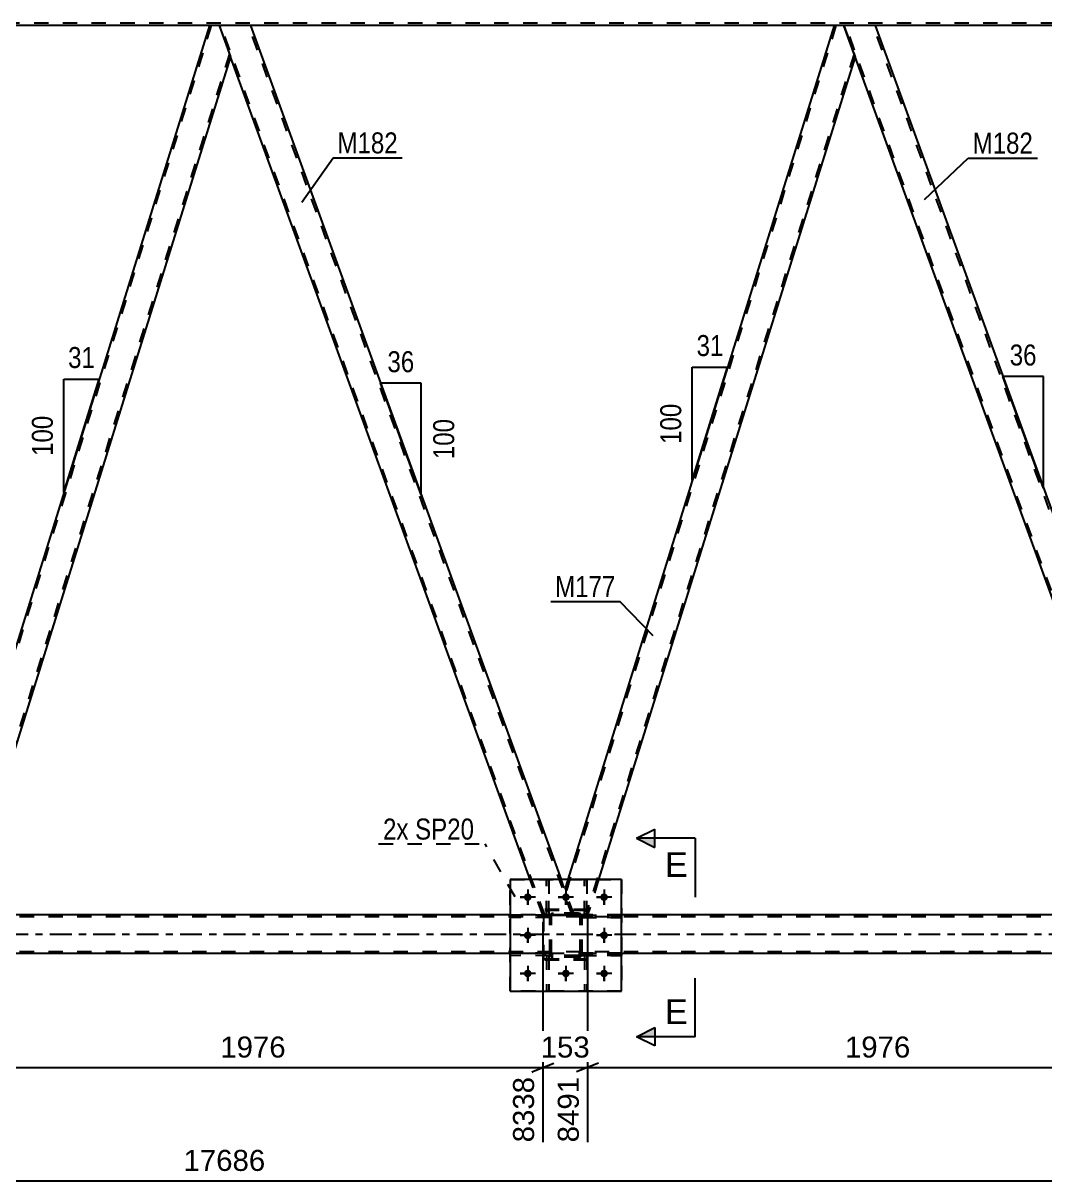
# Model space of a CAD drawing. Header units: millimetres. Extents: x 0 to 841, y 0 to 594.
# Drawn here: x 369.6 to 508.8, y 267.1 to 424.9 of the extents above; entities that cross this region are included whole.
import ezdxf

# ---------------------------------------------------------------- set-up
doc = ezdxf.new("R2010")
doc.units = ezdxf.units.MM
doc.linetypes.add('DXK_LINE_DOT2', pattern=[3.9198, 1.9599, -1.9599])
doc.linetypes.add('DXK_LINE_DOT3', pattern=[5.9187, 2.979, -0.9799, 0.9799, -0.9799])
doc.styles.add('Arial', font='arial.ttf', dxfattribs={"height": 0.2})
doc.styles.add('Arial Narrow', font='ARIALN.TTF', dxfattribs={"height": 0.2})

# ---------------------------------------------------------------- blocks, each defined once
blk = doc.blocks.new('Bolt-317311686-2477 - 2401')
at = {"linetype": 'Continuous'}
for points in [[(438.89, 305.8, -1), (437.85, 305.8, -1)], [(444.09, 305.8, -1), (443.05, 305.8, -1)], [(449.29, 305.8, -1), (448.25, 305.8, -1)], [(438.89, 300.6, -1), (437.85, 300.6, -1)], [(449.29, 300.6, -1), (448.25, 300.6, -1)], [(438.89, 295.4, -1), (437.85, 295.4, -1)], [(444.09, 295.4, -1), (443.05, 295.4, -1)], [(449.29, 295.4, -1), (448.25, 295.4, -1)]]:
    blk.add_hatch(color=1, dxfattribs=at).paths.add_polyline_path(points)
at = {"color": 1, "linetype": 'Continuous'}
for p, q in [((438.37, 306.84), (438.37, 304.76)), ((443.57, 306.84), (443.57, 304.76)), ((448.77, 306.84), (448.77, 304.76)), ((439.41, 305.8), (437.33, 305.8)), ((444.61, 305.8), (442.53, 305.8)), ((449.81, 305.8), (447.73, 305.8)), ((438.37, 301.64), (438.37, 299.56)), ((448.77, 301.64), (448.77, 299.56)), ((439.41, 300.6), (437.33, 300.6)), ((449.81, 300.6), (447.73, 300.6)), ((439.41, 295.4), (437.33, 295.4)), ((438.37, 296.44), (438.37, 294.36)), ((444.61, 295.4), (442.53, 295.4)), ((443.57, 296.44), (443.57, 294.36)), ((449.81, 295.4), (447.73, 295.4)), ((448.77, 296.44), (448.77, 294.36))]:
    blk.add_line(p, q, dxfattribs=at)
blk = doc.blocks.new('Part-317311686-2515 - 2401')
at = {"color": 7, "linetype": 'DXK_LINE_DOT2'}
for p, q in [((719.95, 303.14), (106.9, 303.14)), ((451.17, 303.38), (435.97, 303.38)), ((719.95, 298.34), (106.9, 298.34)), ((451.17, 298.1), (435.97, 298.1))]:
    blk.add_line(p, q, dxfattribs=at)
at = {"color": 2, "linetype": 'Continuous'}
for p, q in [((435.97, 303.38), (280.9, 303.38)), ((606.24, 303.38), (451.17, 303.38)), ((435.97, 298.1), (280.9, 298.1)), ((606.24, 298.1), (451.17, 298.1))]:
    blk.add_line(p, q, dxfattribs=at)
at = {"color": 7, "linetype": 'DXK_LINE_DOT3'}
blk.add_line((106.9, 300.74), (719.95, 300.74), dxfattribs=at)
blk = doc.blocks.new('Part-317311686-2520 - 2401')
at = {"color": 7, "linetype": 'DXK_LINE_DOT2'}
for p, q in [((710.15, 424.92), (74.08, 424.92)), ((400.57, 424.6), (394.99, 424.6)), ((485.7, 424.6), (480.13, 424.6))]:
    blk.add_line(p, q, dxfattribs=at)
at = {"color": 2, "linetype": 'Continuous'}
for p, q in [((394.99, 424.6), (315.43, 424.6)), ((480.13, 424.6), (400.57, 424.6)), ((565.26, 424.6), (485.7, 424.6))]:
    blk.add_line(p, q, dxfattribs=at)
blk = doc.blocks.new('Part-317311686-2768 - 2401')
at = {"color": 7, "linetype": 'DXK_LINE_DOT2'}
for p, q in [((446.57, 304.14), (440.57, 304.14)), ((440.57, 297.34), (440.57, 304.14)), ((446.57, 297.34), (446.57, 304.14)), ((446.57, 297.34), (440.57, 297.34))]:
    blk.add_line(p, q, dxfattribs=at)
blk = doc.blocks.new('Bolt-317311686-2478 - 2401')
at = {"color": 1, "linetype": 'Continuous'}
for p, q in [((438.37, 306.84), (438.37, 306.15)), ((443.57, 306.84), (443.57, 306.15)), ((448.77, 306.84), (448.77, 306.15)), ((437.33, 305.8), (438.02, 305.8)), ((438.37, 304.76), (438.37, 305.45)), ((439.41, 305.8), (438.72, 305.8)), ((442.53, 305.8), (443.22, 305.8)), ((443.57, 304.76), (443.57, 305.45)), ((444.61, 305.8), (443.92, 305.8)), ((447.73, 305.8), (448.42, 305.8)), ((448.77, 304.76), (448.77, 305.45)), ((449.81, 305.8), (449.12, 305.8)), ((438.37, 301.64), (438.37, 300.95)), ((448.77, 301.64), (448.77, 300.95)), ((437.33, 300.6), (438.02, 300.6)), ((438.37, 299.56), (438.37, 300.25)), ((439.41, 300.6), (438.72, 300.6)), ((447.73, 300.6), (448.42, 300.6)), ((448.77, 299.56), (448.77, 300.25)), ((449.81, 300.6), (449.12, 300.6)), ((437.33, 295.4), (438.02, 295.4)), ((438.37, 296.44), (438.37, 295.75)), ((439.41, 295.4), (438.72, 295.4)), ((442.53, 295.4), (443.22, 295.4)), ((443.57, 296.44), (443.57, 295.75)), ((444.61, 295.4), (443.92, 295.4)), ((447.73, 295.4), (448.42, 295.4)), ((448.77, 296.44), (448.77, 295.75)), ((449.81, 295.4), (449.12, 295.4)), ((438.37, 294.36), (438.37, 295.05)), ((443.57, 294.36), (443.57, 295.05)), ((448.77, 294.36), (448.77, 295.05))]:
    blk.add_line(p, q, dxfattribs=at)
blk = doc.blocks.new('Part-317311686-2844 - 2401')
at = {"color": 7, "linetype": 'DXK_LINE_DOT2'}
for p, q in [((480.38, 424.6), (443.56, 306.48)), ((482.85, 420.73), (446.28, 303.38)), ((443.84, 308.2), (443.42, 306.85)), ((448.03, 308.2), (446.53, 303.38)), ((444.69, 303.38), (443.42, 306.85)), ((446.53, 303.38), (444.69, 303.38))]:
    blk.add_line(p, q, dxfattribs=at)
at = {"color": 2, "linetype": 'Continuous'}
for p, q in [((480.13, 424.6), (443.84, 308.2)), ((481.44, 424.6), (480.13, 424.6)), ((482.99, 420.35), (481.44, 424.6)), ((482.99, 420.35), (448.03, 308.2))]:
    blk.add_line(p, q, dxfattribs=at)
blk = doc.blocks.new('Part-317311686-2744 - 2401')
at = {"color": 2, "linetype": 'Continuous'}
for p, q in [((451.17, 308.2), (435.97, 308.2)), ((435.97, 308.2), (435.97, 293)), ((451.17, 293), (451.17, 308.2)), ((435.97, 293), (451.17, 293))]:
    blk.add_line(p, q, dxfattribs=at)
blk = doc.blocks.new('Part-317311686-2749 - 2401')
at = {"color": 7, "linetype": 'DXK_LINE_DOT2'}
for p, q in [((435.97, 293), (435.97, 308.2)), ((435.97, 308.2), (451.17, 308.2)), ((451.17, 308.2), (451.17, 293)), ((451.17, 293), (435.97, 293))]:
    blk.add_line(p, q, dxfattribs=at)
blk = doc.blocks.new('Part-317311686-2750 - 2401')
at = {"color": 7, "linetype": 'DXK_LINE_DOT2'}
for p, q in [((445.77, 303.04), (445.77, 303.36)), ((445.77, 303.36), (451.17, 303.36)), ((451.17, 303.04), (445.77, 303.04)), ((446.37, 303.04), (446.37, 303.36)), ((451.17, 303.36), (451.17, 303.04))]:
    blk.add_line(p, q, dxfattribs=at)
blk = doc.blocks.new('Part-317311686-2751 - 2401')
at = {"color": 7, "linetype": 'DXK_LINE_DOT2'}
for p, q in [((445.77, 297.84), (445.77, 298.16)), ((445.77, 298.16), (451.17, 298.16)), ((451.17, 297.84), (445.77, 297.84)), ((446.37, 297.84), (446.37, 298.16)), ((451.17, 298.16), (451.17, 297.84))]:
    blk.add_line(p, q, dxfattribs=at)
blk = doc.blocks.new('Part-317311686-2752 - 2401')
at = {"color": 7, "linetype": 'DXK_LINE_DOT2'}
for p, q in [((441.37, 303.36), (435.97, 303.36)), ((435.97, 303.04), (435.97, 303.36)), ((441.37, 303.04), (435.97, 303.04)), ((440.77, 303.04), (440.77, 303.36)), ((441.37, 303.36), (441.37, 303.04))]:
    blk.add_line(p, q, dxfattribs=at)
blk = doc.blocks.new('Part-317311686-2753 - 2401')
at = {"color": 7, "linetype": 'DXK_LINE_DOT2'}
for p, q in [((441.37, 298.16), (435.97, 298.16)), ((435.97, 297.84), (435.97, 298.16)), ((441.37, 297.84), (435.97, 297.84)), ((440.77, 297.84), (440.77, 298.16)), ((441.37, 298.16), (441.37, 297.84))]:
    blk.add_line(p, q, dxfattribs=at)
blk = doc.blocks.new('Part-317311686-2754 - 2401')
at = {"color": 2, "linetype": 'Continuous'}
for p, q in [((440.92, 308.2), (440.92, 308.2)), ((441.24, 308.2), (440.92, 308.2)), ((441.24, 308.2), (441.24, 308.2))]:
    blk.add_line(p, q, dxfattribs=at)
at = {"color": 7, "linetype": 'DXK_LINE_DOT2'}
for p, q in [((440.92, 303.36), (440.92, 308.2)), ((441.24, 303.36), (441.24, 308.2)), ((440.92, 303.96), (441.24, 303.96)), ((441.24, 303.36), (440.92, 303.36))]:
    blk.add_line(p, q, dxfattribs=at)
blk = doc.blocks.new('Part-317311686-2884 - 2401')
at = {"color": 2, "linetype": 'Continuous'}
for p, q in [((485.7, 424.6), (481.44, 424.6)), ((485.7, 424.6), (528.56, 306.85)), ((525.56, 303.38), (482.99, 420.35))]:
    blk.add_line(p, q, dxfattribs=at)
at = {"color": 7, "linetype": 'DXK_LINE_DOT2'}
for p, q in [((481.44, 424.6), (482.99, 420.35)), ((525.82, 303.38), (481.7, 424.6)), ((481.7, 424.6), (481.72, 424.6)), ((529.56, 303.38), (485.44, 424.6)), ((529.82, 303.38), (528.56, 306.85)), ((529.82, 303.38), (525.56, 303.38))]:
    blk.add_line(p, q, dxfattribs=at)
blk = doc.blocks.new('Part-317311686-2755 - 2401')
at = {"color": 2, "linetype": 'Continuous'}
for p, q in [((446.12, 308.2), (446.12, 308.2)), ((446.44, 308.2), (446.12, 308.2)), ((446.44, 308.2), (446.44, 308.2))]:
    blk.add_line(p, q, dxfattribs=at)
at = {"color": 7, "linetype": 'DXK_LINE_DOT2'}
for p, q in [((446.12, 303.36), (446.12, 308.2)), ((446.44, 303.36), (446.44, 308.2)), ((446.12, 303.96), (446.44, 303.96)), ((446.44, 303.36), (446.12, 303.36))]:
    blk.add_line(p, q, dxfattribs=at)
blk = doc.blocks.new('Part-317311686-2756 - 2401')
at = {"color": 7, "linetype": 'DXK_LINE_DOT2'}
for p, q in [((441.24, 297.84), (440.92, 297.84)), ((440.92, 297.84), (440.92, 293)), ((440.92, 297.24), (441.24, 297.24)), ((441.24, 297.84), (441.24, 293)), ((440.92, 293), (441.24, 293))]:
    blk.add_line(p, q, dxfattribs=at)
blk = doc.blocks.new('Part-317311686-2757 - 2401')
at = {"color": 7, "linetype": 'DXK_LINE_DOT2'}
for p, q in [((446.44, 297.84), (446.12, 297.84)), ((446.12, 297.84), (446.12, 293)), ((446.12, 297.24), (446.44, 297.24)), ((446.44, 297.84), (446.44, 293)), ((446.12, 293), (446.44, 293))]:
    blk.add_line(p, q, dxfattribs=at)
blk = doc.blocks.new('Part-317311686-2758 - 2401')
at = {"color": 7, "linetype": 'DXK_LINE_DOT2'}
for p, q in [((441.37, 303.12), (441.41, 303.3)), ((441.41, 303.3), (441.37, 303.12)), ((441.37, 298.08), (441.37, 303.12)), ((441.61, 303.12), (441.63, 303.21)), ((441.61, 298.08), (441.61, 303.12)), ((441.63, 303.21), (441.68, 303.29)), ((441.67, 303.56), (441.85, 303.6)), ((441.85, 303.6), (441.67, 303.56)), ((441.68, 303.29), (441.76, 303.34)), ((441.76, 303.34), (441.85, 303.36)), ((445.29, 303.6), (441.85, 303.6)), ((441.85, 303.36), (445.29, 303.36)), ((445.29, 303.6), (445.47, 303.56)), ((445.47, 303.56), (445.29, 303.6)), ((445.29, 303.36), (445.38, 303.34)), ((445.38, 303.34), (445.46, 303.29)), ((445.46, 303.29), (445.51, 303.21)), ((445.51, 303.21), (445.53, 303.12)), ((445.53, 298.08), (445.53, 303.12)), ((445.73, 303.3), (445.77, 303.12)), ((445.77, 303.12), (445.73, 303.3)), ((445.77, 298.08), (445.77, 303.12)), ((441.41, 297.9), (441.37, 298.08)), ((441.37, 298.08), (441.41, 297.9)), ((441.63, 297.99), (441.61, 298.08)), ((441.68, 297.91), (441.63, 297.99)), ((441.85, 297.6), (441.67, 297.64)), ((441.67, 297.64), (441.85, 297.6)), ((441.76, 297.86), (441.68, 297.91)), ((441.85, 297.84), (441.76, 297.86)), ((445.29, 297.84), (441.85, 297.84)), ((445.29, 297.6), (441.85, 297.6)), ((445.38, 297.86), (445.29, 297.84)), ((445.47, 297.64), (445.29, 297.6)), ((445.29, 297.6), (445.47, 297.64)), ((445.46, 297.91), (445.38, 297.86)), ((445.51, 297.99), (445.46, 297.91)), ((445.53, 298.08), (445.51, 297.99)), ((445.77, 298.08), (445.73, 297.9)), ((445.73, 297.9), (445.77, 298.08))]:
    blk.add_line(p, q, dxfattribs=at)
at = {"color": 7, "linetype": 'DXK_LINE_DOT3'}
blk.add_line((443.57, 300.6), (443.57, 300.6), dxfattribs=at)
at = {"color": 7, "linetype": 'DXK_LINE_DOT2'}
for centre, start, end in [((441.85, 303.12), 112.5, 157.5), ((441.85, 303.12), 112.5, 157.5), ((445.29, 303.12), 22.5, 67.5), ((445.29, 303.12), 22.5, 67.5), ((441.85, 298.08), 202.5, 247.5), ((441.85, 298.08), 202.5, 247.5), ((445.29, 298.08), 292.5, 337.5), ((445.29, 298.08), 292.5, 337.5)]:
    blk.add_arc(centre, 0.48, start, end, dxfattribs=at)
blk = doc.blocks.new('Part-317311686-2759 - 2401')
at = {"color": 7, "linetype": 'DXK_LINE_DOT2'}
for p, q in [((451.17, 303.36), (445.77, 303.36)), ((445.77, 303.36), (445.77, 303.04)), ((445.77, 303.04), (451.17, 303.04)), ((446.37, 303.04), (446.37, 303.36)), ((451.17, 303.04), (451.17, 303.36))]:
    blk.add_line(p, q, dxfattribs=at)
blk = doc.blocks.new('Part-317311686-2760 - 2401')
at = {"color": 7, "linetype": 'DXK_LINE_DOT2'}
for p, q in [((451.17, 298.16), (445.77, 298.16)), ((445.77, 298.16), (445.77, 297.84)), ((445.77, 297.84), (451.17, 297.84)), ((446.37, 297.84), (446.37, 298.16)), ((451.17, 297.84), (451.17, 298.16))]:
    blk.add_line(p, q, dxfattribs=at)
blk = doc.blocks.new('Part-317311686-2761 - 2401')
at = {"color": 7, "linetype": 'DXK_LINE_DOT2'}
for p, q in [((441.37, 303.36), (435.97, 303.36)), ((435.97, 303.36), (435.97, 303.04)), ((441.37, 303.04), (435.97, 303.04)), ((440.77, 303.04), (440.77, 303.36)), ((441.37, 303.04), (441.37, 303.36))]:
    blk.add_line(p, q, dxfattribs=at)
blk = doc.blocks.new('Part-317311686-2762 - 2401')
at = {"color": 7, "linetype": 'DXK_LINE_DOT2'}
for p, q in [((441.37, 298.16), (435.97, 298.16)), ((435.97, 298.16), (435.97, 297.84)), ((441.37, 297.84), (435.97, 297.84)), ((440.77, 297.84), (440.77, 298.16)), ((441.37, 297.84), (441.37, 298.16))]:
    blk.add_line(p, q, dxfattribs=at)
blk = doc.blocks.new('Part-317311686-2763 - 2401')
at = {"color": 7, "linetype": 'DXK_LINE_DOT2'}
for p, q in [((440.92, 303.36), (440.92, 308.2)), ((440.92, 308.2), (441.24, 308.2)), ((441.24, 308.2), (441.24, 303.36)), ((440.92, 303.96), (441.24, 303.96)), ((441.24, 303.36), (440.92, 303.36))]:
    blk.add_line(p, q, dxfattribs=at)
blk = doc.blocks.new('Part-317311686-2764 - 2401')
at = {"color": 7, "linetype": 'DXK_LINE_DOT2'}
for p, q in [((446.12, 303.36), (446.12, 308.2)), ((446.12, 308.2), (446.44, 308.2)), ((446.44, 308.2), (446.44, 303.36)), ((446.12, 303.96), (446.44, 303.96)), ((446.44, 303.36), (446.12, 303.36))]:
    blk.add_line(p, q, dxfattribs=at)
blk = doc.blocks.new('Part-317311686-2765 - 2401')
at = {"color": 7, "linetype": 'DXK_LINE_DOT2'}
for p, q in [((440.92, 297.84), (441.24, 297.84)), ((440.92, 297.84), (440.92, 293)), ((440.92, 297.24), (441.24, 297.24)), ((441.24, 297.84), (441.24, 293)), ((441.24, 293), (440.92, 293))]:
    blk.add_line(p, q, dxfattribs=at)
blk = doc.blocks.new('Part-317311686-2766 - 2401')
at = {"color": 7, "linetype": 'DXK_LINE_DOT2'}
for p, q in [((446.12, 297.84), (446.44, 297.84)), ((446.12, 297.84), (446.12, 293)), ((446.12, 297.24), (446.44, 297.24)), ((446.44, 297.84), (446.44, 293)), ((446.44, 293), (446.12, 293))]:
    blk.add_line(p, q, dxfattribs=at)
blk = doc.blocks.new('Part-317311686-2767 - 2401')
at = {"color": 7, "linetype": 'DXK_LINE_DOT2'}
for p, q in [((441.37, 303.12), (441.41, 303.3)), ((441.41, 303.3), (441.37, 303.12)), ((441.37, 298.08), (441.37, 303.12)), ((441.61, 303.12), (441.63, 303.21)), ((441.61, 298.08), (441.61, 303.12)), ((441.63, 303.21), (441.68, 303.29)), ((441.67, 303.56), (441.85, 303.6)), ((441.85, 303.6), (441.67, 303.56)), ((441.68, 303.29), (441.76, 303.34)), ((441.76, 303.34), (441.85, 303.36)), ((445.29, 303.6), (441.85, 303.6)), ((441.85, 303.36), (445.29, 303.36)), ((445.29, 303.6), (445.47, 303.56)), ((445.47, 303.56), (445.29, 303.6)), ((445.29, 303.36), (445.38, 303.34)), ((445.38, 303.34), (445.46, 303.29)), ((445.46, 303.29), (445.51, 303.21)), ((445.51, 303.21), (445.53, 303.12)), ((445.53, 298.08), (445.53, 303.12)), ((445.73, 303.3), (445.77, 303.12)), ((445.77, 303.12), (445.73, 303.3)), ((445.77, 298.08), (445.77, 303.12)), ((441.41, 297.9), (441.37, 298.08)), ((441.37, 298.08), (441.41, 297.9)), ((441.63, 297.99), (441.61, 298.08)), ((441.68, 297.91), (441.63, 297.99)), ((441.85, 297.6), (441.67, 297.64)), ((441.67, 297.64), (441.85, 297.6)), ((441.76, 297.86), (441.68, 297.91)), ((441.85, 297.84), (441.76, 297.86)), ((445.29, 297.84), (441.85, 297.84)), ((445.29, 297.6), (441.85, 297.6)), ((445.38, 297.86), (445.29, 297.84)), ((445.47, 297.64), (445.29, 297.6)), ((445.29, 297.6), (445.47, 297.64)), ((445.46, 297.91), (445.38, 297.86)), ((445.51, 297.99), (445.46, 297.91)), ((445.53, 298.08), (445.51, 297.99)), ((445.77, 298.08), (445.73, 297.9)), ((445.73, 297.9), (445.77, 298.08))]:
    blk.add_line(p, q, dxfattribs=at)
at = {"color": 7, "linetype": 'DXK_LINE_DOT3'}
blk.add_line((443.57, 300.6), (443.57, 300.6), dxfattribs=at)
at = {"color": 7, "linetype": 'DXK_LINE_DOT2'}
for centre, start, end in [((441.85, 303.12), 112.5, 157.5), ((441.85, 303.12), 112.5, 157.5), ((445.29, 303.12), 22.5, 67.5), ((445.29, 303.12), 22.5, 67.5), ((441.85, 298.08), 202.5, 247.5), ((441.85, 298.08), 202.5, 247.5), ((445.29, 298.08), 292.5, 337.5), ((445.29, 298.08), 292.5, 337.5)]:
    blk.add_arc(centre, 0.48, start, end, dxfattribs=at)
blk = doc.blocks.new('Part-317311686-2769 - 2401')
at = {"color": 7, "linetype": 'DXK_LINE_DOT2'}
for p, q in [((446.57, 304), (440.57, 304)), ((440.57, 297.2), (440.57, 304)), ((446.57, 297.2), (446.57, 304)), ((446.57, 297.2), (440.57, 297.2))]:
    blk.add_line(p, q, dxfattribs=at)
blk = doc.blocks.new('Part-317311686-2849 - 2401')
at = {"color": 2, "linetype": 'Continuous'}
for p, q in [((394.99, 424.6), (358.29, 306.85)), ((396.31, 424.6), (394.99, 424.6)), ((396.31, 424.6), (397.86, 420.35)), ((397.86, 420.35), (361.4, 303.38)), ((359.55, 303.38), (358.29, 306.85))]:
    blk.add_line(p, q, dxfattribs=at)
at = {"color": 7, "linetype": 'DXK_LINE_DOT2'}
for p, q in [((395.24, 424.6), (358.42, 306.48)), ((397.72, 420.73), (361.15, 303.38)), ((361.4, 303.38), (359.55, 303.38))]:
    blk.add_line(p, q, dxfattribs=at)
blk = doc.blocks.new('Part-317311686-2889 - 2401')
at = {"color": 2, "linetype": 'Continuous'}
for p, q in [((400.57, 424.6), (396.31, 424.6)), ((400.57, 424.6), (442.93, 308.2)), ((438.68, 308.2), (397.86, 420.35))]:
    blk.add_line(p, q, dxfattribs=at)
at = {"color": 7, "linetype": 'DXK_LINE_DOT2'}
for p, q in [((396.31, 424.6), (397.86, 420.35)), ((440.68, 303.38), (396.56, 424.6)), ((396.56, 424.6), (396.58, 424.6)), ((444.43, 303.38), (400.31, 424.6)), ((440.43, 303.38), (438.68, 308.2)), ((444.69, 303.38), (442.93, 308.2)), ((444.69, 303.38), (440.43, 303.38))]:
    blk.add_line(p, q, dxfattribs=at)
blk = doc.blocks.new('StraightDimension-317311686-3140 - 2401')
at = {"color": 7, "linetype": 'Continuous'}
for p, q in [((361.4, 302.38), (361.4, 272.39)), ((440.43, 302.38), (440.43, 272.39)), ((362.9, 283.19), (359.9, 281.99)), ((361.4, 282.59), (440.43, 282.59)), ((438.93, 281.99), (441.93, 283.19))]:
    blk.add_line(p, q, dxfattribs=at)
at = {"color": 0}
blk.add_wipeout([(405.96, 283.34), (405.96, 287.54), (395.87, 287.54), (395.87, 283.34)], dxfattribs=at)
at = {"color": 0, "linetype": 'Continuous'}
blk.add_wipeout([(439.83, 281.89), (435.63, 281.89), (435.63, 271.79), (439.83, 271.79)], dxfattribs=at)
at = {"color": 3, "style": 'Arial'}
blk.add_text('1976', height=2.865, dxfattribs=at).set_placement((396.47, 283.94))
at = {"color": 3, "linetype": 'Continuous', "style": 'Arial'}
blk.add_text('8338', height=2.865, rotation=90.0002, dxfattribs=at).set_placement((439.23, 272.39))
blk = doc.blocks.new('StraightDimension-317311686-3341 - 2401')
at = {"color": 7, "linetype": 'Continuous'}
blk.add_line((64.82, 267.14), (729.21, 267.14), dxfattribs=at)
at = {"color": 0}
blk.add_wipeout([(403.18, 267.89), (403.18, 272.09), (390.86, 272.09), (390.86, 267.89)], dxfattribs=at)
at = {"color": 3, "style": 'Arial'}
blk.add_text('17686', height=2.865, dxfattribs=at).set_placement((391.46, 268.49))
blk = doc.blocks.new('AngleDimension-317311686-10695 - 2401')
at = {"color": 7, "linetype": 'Continuous'}
for p, q in [((422.04, 365.59), (418.31, 375.85)), ((423.85, 375.85), (418.31, 375.85)), ((423.85, 360.63), (418.31, 375.85)), ((423.85, 360.63), (423.85, 375.85))]:
    blk.add_line(p, q, dxfattribs=at)
at = {"color": 0}
for points in [[(423.51, 376.75), (423.51, 380.95), (418.65, 380.95), (418.65, 376.75)], [(428.95, 371.58), (424.75, 371.58), (424.75, 364.9), (428.95, 364.9)]]:
    blk.add_wipeout(points, dxfattribs=at)
at = {"color": 3, "style": 'Arial Narrow'}
blk.add_text('36', height=2.863, dxfattribs=at).set_placement((419.25, 377.35))
blk.add_text('100', height=2.863, rotation=90.0002, dxfattribs=at).set_placement((428.35, 365.5))
blk = doc.blocks.new('AngleDimension-317311686-10709 - 2401')
at = {"color": 7, "linetype": 'Continuous'}
for p, q in [((460.79, 378.05), (465.61, 378.05)), ((460.79, 362.59), (465.61, 378.05)), ((460.79, 362.59), (460.79, 378.05)), ((461.46, 364.73), (465.61, 378.05))]:
    blk.add_line(p, q, dxfattribs=at)
at = {"color": 0}
for points in [[(465.63, 378.95), (465.63, 383.15), (460.78, 383.15), (460.78, 378.95)], [(459.89, 373.66), (455.69, 373.66), (455.69, 366.98), (459.89, 366.98)]]:
    blk.add_wipeout(points, dxfattribs=at)
at = {"color": 3, "style": 'Arial Narrow'}
blk.add_text('31', height=2.863, dxfattribs=at).set_placement((461.38, 379.55))
blk.add_text('100', height=2.863, rotation=90.0002, dxfattribs=at).set_placement((459.29, 367.58))
blk = doc.blocks.new('StraightDimension-317311686-3092 - 2401')
at = {"color": 7, "linetype": 'Continuous'}
for p, q in [((446.53, 302.38), (446.53, 272.39)), ((525.56, 302.38), (525.56, 270.17)), ((448.03, 283.19), (445.03, 281.99)), ((446.53, 282.59), (525.56, 282.59)), ((524.06, 281.99), (527.06, 283.19))]:
    blk.add_line(p, q, dxfattribs=at)
at = {"color": 0}
blk.add_wipeout([(491.09, 283.34), (491.09, 287.54), (481, 287.54), (481, 283.34)], dxfattribs=at)
at = {"color": 0, "linetype": 'Continuous'}
blk.add_wipeout([(524.96, 281.89), (520.76, 281.89), (520.76, 269.57), (524.96, 269.57)], dxfattribs=at)
at = {"color": 3, "style": 'Arial'}
blk.add_text('1976', height=2.865, dxfattribs=at).set_placement((481.6, 283.94))
at = {"color": 3, "linetype": 'Continuous', "style": 'Arial'}
blk.add_text('10467', height=2.865, rotation=90.0002, dxfattribs=at).set_placement((524.36, 270.17))
blk = doc.blocks.new('StraightDimension-317311686-3116 - 2401')
at = {"color": 7, "linetype": 'Continuous'}
for p, q in [((440.43, 302.38), (440.43, 272.39)), ((446.53, 302.38), (446.53, 272.39)), ((438.93, 281.99), (441.93, 283.19)), ((440.43, 282.59), (446.53, 282.59)), ((448.03, 283.19), (445.03, 281.99))]:
    blk.add_line(p, q, dxfattribs=at)
at = {"color": 0}
blk.add_wipeout([(447.42, 283.34), (447.42, 287.54), (439.54, 287.54), (439.54, 283.34)], dxfattribs=at)
at = {"color": 0, "linetype": 'Continuous'}
blk.add_wipeout([(445.93, 281.89), (441.73, 281.89), (441.73, 271.79), (445.93, 271.79)], dxfattribs=at)
at = {"color": 3, "style": 'Arial'}
blk.add_text('153', height=2.865, dxfattribs=at).set_placement((440.14, 283.94))
at = {"color": 3, "linetype": 'Continuous', "style": 'Arial'}
blk.add_text('8491', height=2.865, rotation=90.0002, dxfattribs=at).set_placement((445.33, 272.39))
blk = doc.blocks.new('AngleDimension-317311686-10681 - 2401')
at = {"color": 7, "linetype": 'Continuous'}
for p, q in [((375.15, 376.42), (379.97, 376.42)), ((375.15, 360.95), (379.97, 376.42)), ((375.15, 360.95), (375.15, 376.42)), ((376.41, 364.98), (379.97, 376.42))]:
    blk.add_line(p, q, dxfattribs=at)
at = {"color": 0}
for points in [[(379.99, 377.32), (379.99, 381.52), (375.13, 381.52), (375.13, 377.32)], [(374.25, 372.03), (370.05, 372.03), (370.05, 365.34), (374.25, 365.34)]]:
    blk.add_wipeout(points, dxfattribs=at)
at = {"color": 3, "style": 'Arial Narrow'}
blk.add_text('31', height=2.863, dxfattribs=at).set_placement((375.73, 377.92))
blk.add_text('100', height=2.863, rotation=90.0002, dxfattribs=at).set_placement((373.65, 365.94))
blk = doc.blocks.new('AngleDimension-317311686-10723 - 2401')
at = {"color": 7, "linetype": 'Continuous'}
for p, q in [((507.47, 364.8), (503.12, 376.76)), ((508.66, 376.76), (503.12, 376.76)), ((508.66, 361.53), (503.12, 376.76)), ((508.66, 361.53), (508.66, 376.76))]:
    blk.add_line(p, q, dxfattribs=at)
at = {"color": 0}
for points in [[(508.31, 377.66), (508.31, 381.86), (503.46, 381.86), (503.46, 377.66)], [(513.76, 372.49), (509.56, 372.49), (509.56, 365.8), (513.76, 365.8)]]:
    blk.add_wipeout(points, dxfattribs=at)
at = {"color": 3, "style": 'Arial Narrow'}
blk.add_text('36', height=2.863, dxfattribs=at).set_placement((504.06, 378.26))
blk.add_text('100', height=2.863, rotation=90.0002, dxfattribs=at).set_placement((513.16, 366.4))
blk = doc.blocks.new('SectionMark-317311686-4140 - 2401')
at = {"linetype": 'Continuous'}
for points in [[(455.67, 313.82), (455.67, 312.57), (453.17, 313.82)], [(455.67, 288.02), (455.67, 286.77), (453.17, 286.77)]]:
    blk.add_hatch(color=6, dxfattribs=at).paths.add_polyline_path(points)
at = {"color": 6, "linetype": 'Continuous'}
for p, q in [((453.17, 313.82), (455.67, 315.07)), ((455.67, 312.57), (455.67, 315.07)), ((461.17, 313.82), (453.17, 313.82)), ((453.17, 313.82), (455.67, 312.57)), ((461.17, 313.82), (461.17, 305.82)), ((461.17, 286.77), (461.17, 294.77)), ((453.17, 286.77), (455.67, 288.02)), ((455.67, 288.02), (455.67, 285.52)), ((461.17, 286.77), (453.17, 286.77)), ((455.67, 285.52), (453.17, 286.77))]:
    blk.add_line(p, q, dxfattribs=at)
at = {"color": 0, "linetype": 'Continuous'}
for points in [[(460.17, 308.57), (460.17, 312.07), (457.06, 312.07), (457.06, 308.57)], [(460.17, 288.52), (460.17, 292.02), (457.06, 292.02), (457.06, 288.52)]]:
    blk.add_wipeout(points, dxfattribs=at)
at = {"color": 3, "linetype": 'Continuous', "style": 'Arial'}
for p in [(457.06, 308.57), (457.06, 288.52)]:
    blk.add_text('E', height=3.34, dxfattribs=at).set_placement(p)
blk = doc.blocks.new('Mark-317311686-2880 - 2401')
at = {"color": 0}
blk.add_wipeout([(507.22, 407.14), (507.22, 410.14), (499, 410.14), (499, 407.14)], dxfattribs=at)
blk.add_wipeout([(507.22, 407.14), (507.22, 410.14), (499, 410.14), (499, 407.14)], dxfattribs=at)
at = {"color": 30, "linetype": 'Continuous'}
for p, q in [((492.46, 400.88), (498.4, 406.54)), ((498.4, 406.54), (507.82, 406.54))]:
    blk.add_line(p, q, dxfattribs=at)
at = {"color": 3, "style": 'Arial Narrow'}
blk.add_text('M182', height=2.863, dxfattribs=at).set_placement((499, 407.14))
blk = doc.blocks.new('Mark-317311686-2840 - 2401')
at = {"color": 0}
blk.add_wipeout([(450.33, 346.69), (450.33, 349.69), (442.1, 349.69), (442.1, 346.69)], dxfattribs=at)
blk.add_wipeout([(450.33, 346.69), (450.33, 349.69), (442.1, 349.69), (442.1, 346.69)], dxfattribs=at)
at = {"color": 30, "linetype": 'Continuous'}
for p in [(441.5, 346.09), (455.47, 341.44)]:
    blk.add_line(p, (450.93, 346.09), dxfattribs=at)
at = {"color": 3, "style": 'Arial Narrow'}
blk.add_text('M177', height=2.863, dxfattribs=at).set_placement((442.1, 346.69))
blk = doc.blocks.new('Mark-317311686-2885 - 2401')
at = {"color": 0}
blk.add_wipeout([(420.67, 407.17), (420.67, 410.17), (412.44, 410.17), (412.44, 407.17)], dxfattribs=at)
blk.add_wipeout([(420.67, 407.17), (420.67, 410.17), (412.44, 410.17), (412.44, 407.17)], dxfattribs=at)
at = {"color": 30, "linetype": 'Continuous'}
for p, q in [((407.57, 400.51), (411.84, 406.57)), ((411.84, 406.57), (421.27, 406.57))]:
    blk.add_line(p, q, dxfattribs=at)
at = {"color": 3, "style": 'Arial Narrow'}
blk.add_text('M182', height=2.863, dxfattribs=at).set_placement((412.44, 407.17))
blk = doc.blocks.new('MarkSet-317311686-4215 - 2401')
at = {"color": 30, "linetype": 'DXK_LINE_DOT2'}
blk.add_line((436.64, 305.83), (432.56, 313.05), dxfattribs=at)
at = {"color": 0}
for points in [[(422.12, 313.65), (422.12, 316.65), (418.65, 316.65), (418.65, 313.65)], [(431.06, 313.65), (431.06, 316.65), (423.02, 316.65), (423.02, 313.65)]]:
    blk.add_wipeout(points, dxfattribs=at)
for points in [[(422.12, 313.65), (422.12, 316.65), (418.65, 316.65), (418.65, 313.65)], [(431.06, 313.65), (431.06, 316.65), (423.02, 316.65), (423.02, 313.65)]]:
    blk.add_wipeout(points, dxfattribs=at)
at = {"color": 30, "linetype": 'DXK_LINE_DOT2'}
blk.add_line((418.05, 313.05), (432.56, 313.05), dxfattribs=at)
at = {"color": 3, "style": 'Arial Narrow'}
for s, p in [('2x', (418.65, 313.65)), ('SP20', (423.02, 313.65))]:
    blk.add_text(s, height=2.863, dxfattribs=at).set_placement(p)

msp = doc.modelspace()

# ---------------------------------------------------------------- block references
for name in ['Part-317311686-2520 - 2401', 'Part-317311686-2849 - 2401', 'Part-317311686-2889 - 2401', 'Part-317311686-2844 - 2401', 'Part-317311686-2884 - 2401', 'Part-317311686-2744 - 2401', 'Part-317311686-2749 - 2401', 'Part-317311686-2754 - 2401', 'Part-317311686-2763 - 2401', 'Part-317311686-2755 - 2401', 'Part-317311686-2764 - 2401', 'Bolt-317311686-2477 - 2401', 'Bolt-317311686-2478 - 2401', 'Part-317311686-2515 - 2401', 'Part-317311686-2752 - 2401', 'Part-317311686-2761 - 2401', 'Part-317311686-2768 - 2401', 'Part-317311686-2769 - 2401', 'Part-317311686-2758 - 2401', 'Part-317311686-2767 - 2401', 'Part-317311686-2750 - 2401', 'Part-317311686-2759 - 2401', 'Part-317311686-2753 - 2401', 'Part-317311686-2762 - 2401', 'Part-317311686-2756 - 2401', 'Part-317311686-2765 - 2401', 'Part-317311686-2751 - 2401', 'Part-317311686-2760 - 2401', 'Part-317311686-2757 - 2401', 'Part-317311686-2766 - 2401']:
    msp.add_blockref(name, (0, 0))

# ---------------------------------------------------------------- next in the draw order: block references
msp.add_blockref('StraightDimension-317311686-3140 - 2401', (0, 0))

# ---------------------------------------------------------------- next in the draw order: block references
msp.add_blockref('StraightDimension-317311686-3341 - 2401', (0, 0))

# ---------------------------------------------------------------- next in the draw order: block references
for name in ['Mark-317311686-2885 - 2401', 'Mark-317311686-2880 - 2401', 'AngleDimension-317311686-10709 - 2401', 'AngleDimension-317311686-10723 - 2401', 'AngleDimension-317311686-10681 - 2401', 'AngleDimension-317311686-10695 - 2401', 'Mark-317311686-2840 - 2401', 'MarkSet-317311686-4215 - 2401', 'StraightDimension-317311686-3092 - 2401']:
    msp.add_blockref(name, (0, 0))

# ---------------------------------------------------------------- next in the draw order: block references
for name in ['SectionMark-317311686-4140 - 2401', 'StraightDimension-317311686-3116 - 2401']:
    msp.add_blockref(name, (0, 0))

doc.saveas('drawing.dxf')
